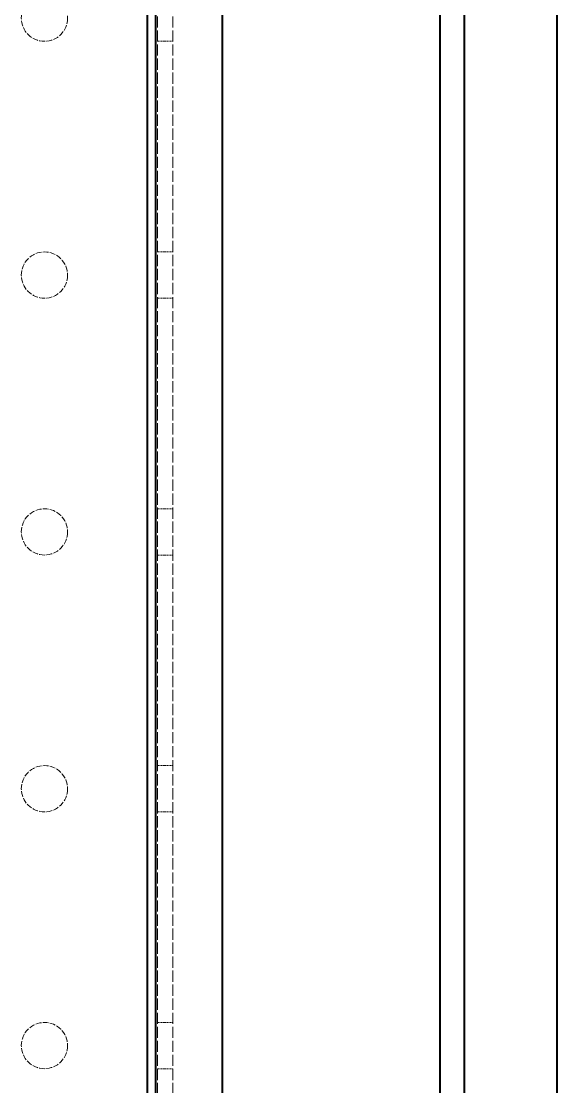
# Model space of a CAD drawing. Header units: inches. Extents: x 6934 to 18973, y 4254 to 7629.
# Drawn here: x 15833 to 15937.2, y 5271.8 to 5479.2 of the extents above; entities that cross this region are included whole.
import ezdxf

# ---------------------------------------------------------------- set-up
doc = ezdxf.new("R2010")
doc.units = ezdxf.units.IN
doc.header["$MEASUREMENT"] = 0
doc.linetypes.add('POWER SUPPLY CASE INLINER1$0$DASHED', pattern=[0.2067, 0.1654, -0.0413])
doc.layers.add('POWER SUPPLY CASE INLINER1$0$가려진 것(ISO)', color=2, linetype='POWER SUPPLY CASE INLINER1$0$DASHED', lineweight=18, true_color=0xffff00)
doc.layers.add('POWER SUPPLY CASE INLINER1$0$가시적인 것(ISO)', color=3, linetype='Continuous', lineweight=40, true_color=0x00ff00)

# ---------------------------------------------------------------- blocks, each defined once
blk = doc.blocks.new('POWER SUPPLY CASE INLINER1')
at = {"layer": 'POWER SUPPLY CASE INLINER1$0$가려진 것(ISO)', "ltscale": 13.215807}
for p, q in [((4051.09, 502.83), (4051.09, 1398.83)), ((4054.09, 502.83), (4054.09, 1398.83))]:
    blk.add_line(p, q, dxfattribs=at)
at = {"layer": 'POWER SUPPLY CASE INLINER1$0$가려진 것(ISO)', "ltscale": 0.714161}
for p, q in [((4051.09, 1221.33), (4054.09, 1221.33)), ((4051.09, 1180.33), (4054.09, 1180.33)), ((4051.09, 1171.33), (4054.09, 1171.33)), ((4051.09, 1130.33), (4054.09, 1130.33)), ((4051.09, 1121.33), (4054.09, 1121.33)), ((4051.09, 1080.33), (4054.09, 1080.33)), ((4051.09, 1071.33), (4054.09, 1071.33)), ((4051.09, 1030.33), (4054.09, 1030.33)), ((4051.09, 1021.33), (4054.09, 1021.33))]:
    blk.add_line(p, q, dxfattribs=at)
at = {"layer": 'POWER SUPPLY CASE INLINER1$0$가려진 것(ISO)', "ltscale": 6.731654}
for centre in [(4029.09, 1225.83), (4029.09, 1175.83), (4029.09, 1125.83), (4029.09, 1075.83), (4029.09, 1025.83)]:
    blk.add_circle(centre, 4.5, dxfattribs=at)
at = {"layer": 'POWER SUPPLY CASE INLINER1$0$가시적인 것(ISO)'}
for p, q in [((4106.09, 500.53), (4106.09, 1400.53)), ((4063.74, 552.88), (4063.74, 1358.18)), ((4110.79, 1354.68), (4110.79, 696.38)), ((4128.79, 1354.18), (4128.79, 696.88)), ((4050.74, 565.88), (4050.74, 1345.18)), ((4049.09, 1280.83), (4049.09, 810.83))]:
    blk.add_line(p, q, dxfattribs=at)

msp = doc.modelspace()

# ---------------------------------------------------------------- block references
msp.add_blockref('POWER SUPPLY CASE INLINER1', (11808.399, 4254.001))

doc.saveas('drawing.dxf')
